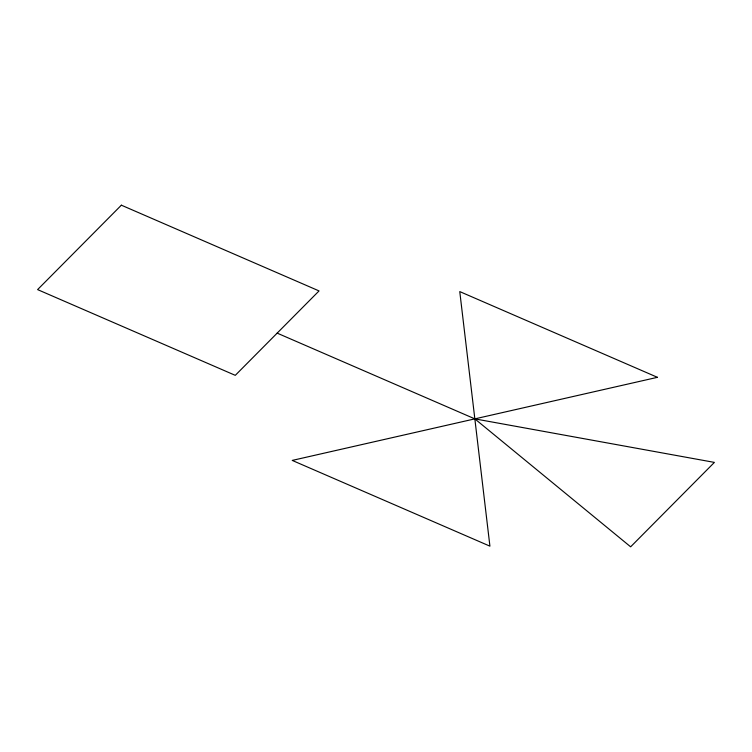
<?xml version="1.0" encoding="UTF-8"?>
<svg xmlns="http://www.w3.org/2000/svg" width="752" height="752" viewBox="0 0 752 752"><rect width="100%" height="100%" fill="white"/><g stroke="black" fill="none" stroke-linecap="round" stroke-linejoin="round"><path stroke-width="1.13" d="M474.841 418.873L714.4 462.395L630.637 546.817L474.841 418.873L277.159 333.127M121.363 205.183L37.6 289.605L235.282 375.342L319.045 290.921L121.363 205.183M657.445 377.325L292.237 460.412L489.919 546.159L459.763 291.588L657.445 377.325"/></g></svg>
